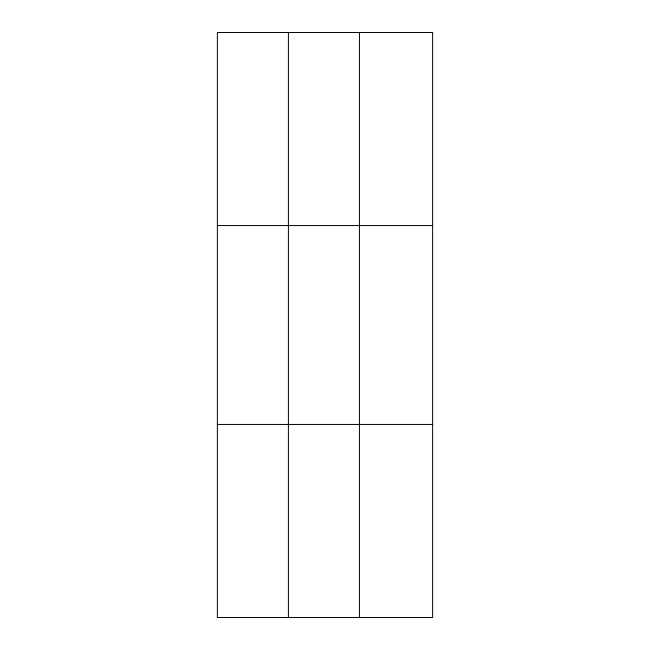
<?xml version="1.0" encoding="UTF-8"?>
<svg xmlns="http://www.w3.org/2000/svg" width="650" height="650" viewBox="0 0 650 650"><rect width="100%" height="100%" fill="white"/><g stroke="black" fill="none" stroke-linecap="round" stroke-linejoin="round"><path stroke-width="0.97" d="M288.405 617.5L288.405 32.5M359.442 617.5L359.442 32.5M217.368 225.55L432.632 225.55M217.368 424.45L432.632 424.45M432.632 32.5L432.632 617.5L217.368 617.5L217.368 32.5L432.632 32.5"/></g></svg>
